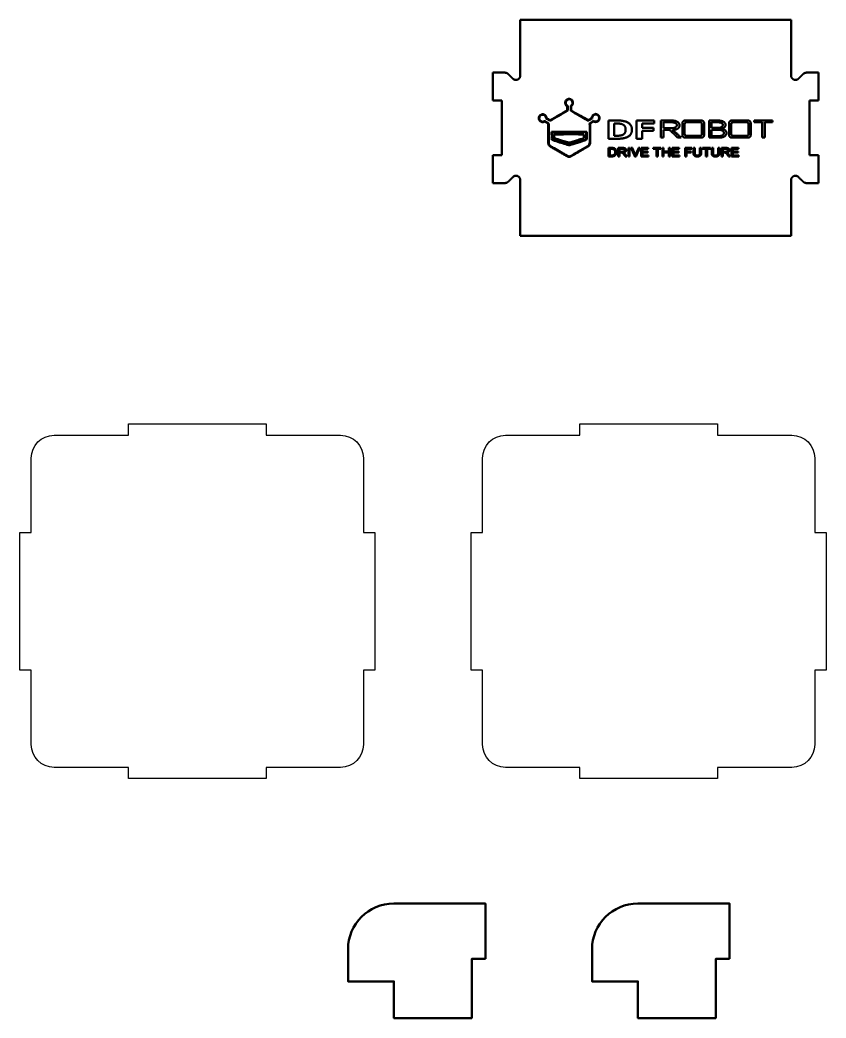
# Model space of a CAD drawing. Header units: millimetres. Extents: x -81 to 221, y -144 to 144.
# Drawn here: x -81 to 94.9, y -129.9 to 88 of the extents above; entities that cross this region are included whole.
import ezdxf

# ---------------------------------------------------------------- set-up
doc = ezdxf.new("R2010")
doc.units = ezdxf.units.MM
doc.header["$MEASUREMENT"] = 0
doc.layers.add('切割$可见线$场景轮廓线', color=18, linetype='Continuous', lineweight=50)
doc.layers.add('默认值', color=18, linetype='Continuous')

msp = doc.modelspace()

# ---------------------------------------------------------------- linework, layer by layer
at = {"layer": '切割$可见线$场景轮廓线', "color": 5}
for points in [[(0.54, -104.88), (20.54, -104.88), (20.54, -116.98)], [(53.79, -104.88), (73.79, -104.88), (73.79, -116.98)], [(20.54, -116.98), (17.54, -116.98), (17.54, -129.88), (0.54, -129.88), (0.54, -121.88), (-9.46, -121.88), (-9.46, -114.88)], [(73.79, -116.98), (70.79, -116.98), (70.79, -129.88), (53.79, -129.88), (53.79, -121.88), (43.79, -121.88), (43.79, -114.88)]]:
    msp.add_lwpolyline(points, dxfattribs=at)
at = {"layer": '切割$可见线$场景轮廓线', "color": 5, "extrusion": (0, 0, -1)}
for centre in [(-0.54, -114.88), (-53.79, -114.88)]:
    msp.add_arc(centre, 10, 0, 90, dxfattribs=at)
at = {"layer": '切割$可见线$场景轮廓线', "color": 5}
for points in [[(28.13, 87.99), (57.68, 87.99), (87.23, 87.99)], [(28.13, 75.86), (28.13, 81.92), (28.13, 87.99)], [(87.23, 87.99), (87.23, 81.92), (87.23, 75.86)], [(22.13, 76.49), (23.45, 76.49), (24.77, 76.49)], [(22.13, 70.39), (22.13, 73.44), (22.13, 76.49)], [(90.6, 76.49), (91.91, 76.49), (93.23, 76.49)], [(93.23, 76.49), (93.23, 73.44), (93.23, 70.39)], [(25.51, 76.18), (26.01, 75.68), (26.51, 75.18)], [(88.85, 75.18), (89.35, 75.68), (89.85, 76.18)], [(24.13, 70.39), (23.13, 70.39), (22.13, 70.39)], [(24.13, 58.49), (24.13, 64.44), (24.13, 70.39)], [(91.23, 70.39), (91.23, 64.44), (91.23, 58.49)], [(93.23, 70.39), (92.23, 70.39), (91.23, 70.39)], [(22.13, 58.49), (23.13, 58.49), (24.13, 58.49)], [(22.13, 52.39), (22.13, 55.44), (22.13, 58.49)], [(91.23, 58.49), (92.23, 58.49), (93.23, 58.49)], [(93.23, 58.49), (93.23, 55.44), (93.23, 52.39)], [(24.77, 52.39), (23.45, 52.39), (22.13, 52.39)], [(26.51, 53.7), (26.01, 53.2), (25.51, 52.7)], [(28.13, 40.89), (28.13, 46.96), (28.13, 53.03)], [(87.23, 53.03), (87.23, 46.96), (87.23, 40.89)], [(89.85, 52.7), (89.35, 53.2), (88.85, 53.7)], [(93.23, 52.39), (91.91, 52.39), (90.6, 52.39)], [(87.23, 40.89), (57.68, 40.89), (28.13, 40.89)]]:
    msp.add_open_spline(points, degree=2, dxfattribs=at)
for points in [[(24.77, 76.49), (25.2, 76.49), (25.51, 76.18)], [(89.85, 76.18), (90.16, 76.49), (90.6, 76.49)], [(25.51, 52.7), (25.2, 52.39), (24.77, 52.39)], [(90.6, 52.39), (90.16, 52.39), (89.85, 52.7)]]:
    msp.add_rational_spline(points, [1, 0.923879532511, 1], degree=2, dxfattribs=at)
for points, knots in [([(26.51, 75.18), (26.96, 74.74), (27.55, 74.98), (28.13, 75.22), (28.13, 75.86)], [0, 0, 0, 4.961588, 4.961588, 9.923175, 9.923175, 9.923175]), ([(87.23, 75.86), (87.23, 75.22), (87.82, 74.98), (88.41, 74.74), (88.85, 75.18)], [13.533493, 13.533493, 13.533493, 18.495081, 18.495081, 23.456668, 23.456668, 23.456668]), ([(28.13, 53.03), (28.13, 53.66), (27.55, 53.91), (26.96, 54.15), (26.51, 53.7)], [65.786072, 65.786072, 65.786072, 70.74766, 70.74766, 75.709247, 75.709247, 75.709247]), ([(88.85, 53.7), (88.41, 54.15), (87.82, 53.91), (87.23, 53.66), (87.23, 53.03)], [52.252579, 52.252579, 52.252579, 57.214167, 57.214167, 62.175754, 62.175754, 62.175754])]:
    msp.add_rational_spline(points, [1, 0.831469612303, 1, 0.831469612303, 1], degree=2, knots=knots, dxfattribs=at)
at = {"layer": '切割$可见线$场景轮廓线', "color": 18}
for points, degree, knots in [([(38.36, 69.3), (38.22, 69.38), (38.15, 69.51), (38.09, 69.65), (37.9, 70.12), (38.28, 70.67), (38.79, 70.67), (39.2, 70.67), (39.52, 70.35), (39.53, 69.94), (39.54, 69.58), (39.44, 69.46), (39.13, 69.23)], 3, [-46.458268, -46.458268, -46.458268, -46.458268, -45.458268, -45.458268, -45.458268, -44.458268, -44.458268, -44.458268, -43.458268, -43.458268, -43.458268, -42.458268, -42.458268, -42.458268, -42.458268]), ([(39.23, 69.18), (39.27, 69.21), (39.32, 69.25), (39.36, 69.28), (39.4, 69.32), (39.44, 69.36), (39.47, 69.4), (39.51, 69.44), (39.54, 69.48), (39.56, 69.53), (39.59, 69.58), (39.6, 69.64), (39.61, 69.69), (39.63, 69.75), (39.63, 69.81), (39.63, 69.87), (39.63, 69.89), (39.63, 69.91), (39.63, 69.92), (39.63, 69.96), (39.63, 69.99), (39.63, 70.03), (39.62, 70.11), (39.6, 70.19), (39.56, 70.27), (39.53, 70.34), (39.49, 70.41), (39.44, 70.47), (39.39, 70.53), (39.33, 70.59), (39.26, 70.63), (39.19, 70.67), (39.12, 70.71), (39.04, 70.73), (38.96, 70.76), (38.88, 70.77), (38.79, 70.77), (38.72, 70.77), (38.65, 70.76), (38.58, 70.74), (38.51, 70.72), (38.45, 70.7), (38.39, 70.66), (38.27, 70.6), (38.17, 70.5), (38.09, 70.39), (38.02, 70.28), (37.97, 70.15), (37.95, 70.02), (37.94, 69.95), (37.94, 69.88), (37.95, 69.81), (37.96, 69.74), (37.97, 69.67), (38, 69.61), (38.02, 69.57), (38.03, 69.53), (38.05, 69.5), (38.07, 69.46), (38.09, 69.43), (38.11, 69.39), (38.14, 69.36), (38.17, 69.33), (38.2, 69.3), (38.23, 69.26), (38.27, 69.24), (38.31, 69.21)], 3, [-6.599017, -6.599017, -6.599017, -6.599017, -6.436377, -6.436377, -6.436377, -6.272683, -6.272683, -6.272683, -6.109589, -6.109589, -6.109589, -5.943607, -5.943607, -5.943607, -5.760571, -5.760571, -5.760571, -5.709979, -5.709979, -5.709979, -5.606848, -5.606848, -5.606848, -5.358178, -5.358178, -5.358178, -5.116961, -5.116961, -5.116961, -4.877643, -4.877643, -4.877643, -4.634693, -4.634693, -4.634693, -4.381668, -4.381668, -4.381668, -4.167152, -4.167152, -4.167152, -3.959935, -3.959935, -3.959935, -3.554734, -3.554734, -3.554734, -3.151151, -3.151151, -3.151151, -2.94527, -2.94527, -2.94527, -2.731262, -2.731262, -2.731262, -2.614264, -2.614264, -2.614264, -2.490913, -2.490913, -2.490913, -2.360015, -2.360015, -2.360015, -2.219977, -2.219977, -2.219977, -2.219977]), ([(38.31, 69.21), (38.32, 69.21), (38.33, 69.2), (38.34, 69.19), (38.35, 69.19), (38.36, 69.18), (38.36, 69.17), (38.37, 69.16), (38.37, 69.15), (38.38, 69.14), (38.38, 69.13), (38.38, 69.11), (38.38, 69.1)], 3, [-2.219977, -2.219977, -2.219977, -2.219977, -2.1820891, -2.1820891, -2.1820891, -2.1508188, -2.1508188, -2.1508188, -2.1198015, -2.1198015, -2.1198015, -2.0794765, -2.0794765, -2.0794765, -2.0794765]), ([(39.28, 68.21), (39.27, 68.21), (39.26, 68.21), (39.26, 68.22), (39.25, 68.22), (39.25, 68.23), (39.24, 68.23), (39.24, 68.23), (39.24, 68.24), (39.23, 68.24), (39.23, 68.25), (39.23, 68.25), (39.23, 68.25), (39.23, 68.26), (39.23, 68.27), (39.23, 68.27)], 3, [-7.59441948, -7.59441948, -7.59441948, -7.59441948, -7.56830586, -7.56830586, -7.56830586, -7.55022378, -7.55022378, -7.55022378, -7.53534573, -7.53534573, -7.53534573, -7.52422341, -7.52422341, -7.52422341, -7.50613407, -7.50613407, -7.50613407, -7.50613407]), ([(39.23, 68.12), (39.39, 68.03), (39.54, 67.93), (39.7, 67.84), (39.98, 67.68), (40.27, 67.52), (40.56, 67.36), (40.78, 67.23), (41.01, 67.1), (41.24, 66.97), (41.74, 66.67), (42.25, 66.38), (42.75, 66.08)], 3, [-88.884198, -88.884198, -88.884198, -88.884198, -87.884198, -87.884198, -87.884198, -86.884198, -86.884198, -86.884198, -85.884198, -85.884198, -85.884198, -84.884198, -84.884198, -84.884198, -84.884198]), ([(42.8, 66.17), (42.3, 66.46), (41.79, 66.76), (41.29, 67.05), (41.06, 67.19), (40.83, 67.32), (40.61, 67.45), (40.46, 67.53), (40.32, 67.6), (40.18, 67.68), (40.04, 67.76), (39.89, 67.84), (39.75, 67.92), (39.71, 67.94), (39.67, 67.97), (39.63, 67.99), (39.59, 68.02), (39.55, 68.04), (39.51, 68.06), (39.48, 68.09), (39.44, 68.11), (39.4, 68.14), (39.36, 68.16), (39.32, 68.18), (39.28, 68.21)], 3, [-11.667252, -11.667252, -11.667252, -11.667252, -9.911615, -9.911615, -9.911615, -9.124598, -9.124598, -9.124598, -8.635901, -8.635901, -8.635901, -8.147203, -8.147203, -8.147203, -8.00864, -8.00864, -8.00864, -7.870076, -7.870076, -7.870076, -7.732248, -7.732248, -7.732248, -7.594419, -7.594419, -7.594419, -7.594419]), ([(33.7, 67.04), (33.66, 67.12), (33.6, 67.18), (33.53, 67.24), (33.47, 67.29), (33.39, 67.33), (33.31, 67.36), (33.27, 67.38), (33.23, 67.39), (33.19, 67.4), (33.15, 67.41), (33.11, 67.41), (33.07, 67.41), (33.03, 67.41), (32.99, 67.41), (32.95, 67.4), (32.91, 67.4), (32.87, 67.39), (32.84, 67.38), (32.8, 67.37), (32.76, 67.36), (32.73, 67.35), (32.71, 67.35), (32.69, 67.34), (32.67, 67.33), (32.65, 67.32), (32.62, 67.31), (32.6, 67.3), (32.52, 67.26), (32.44, 67.21), (32.38, 67.14), (32.32, 67.08), (32.27, 67), (32.24, 66.92), (32.21, 66.84), (32.19, 66.76), (32.18, 66.67), (32.17, 66.59), (32.17, 66.51), (32.18, 66.43), (32.19, 66.35), (32.21, 66.27), (32.25, 66.2)], 3, [1.054138, 1.054138, 1.054138, 1.054138, 1.311702, 1.311702, 1.311702, 1.569091, 1.569091, 1.569091, 1.698791, 1.698791, 1.698791, 1.820823, 1.820823, 1.820823, 1.937877, 1.937877, 1.937877, 2.051983, 2.051983, 2.051983, 2.165106, 2.165106, 2.165106, 2.227846, 2.227846, 2.227846, 2.301509, 2.301509, 2.301509, 2.578685, 2.578685, 2.578685, 2.840322, 2.840322, 2.840322, 3.095235, 3.095235, 3.095235, 3.344079, 3.344079, 3.344079, 3.583486, 3.583486, 3.583486, 3.583486]), ([(33.25, 65.85), (33.06, 65.73), (32.86, 65.78), (32.7, 65.88), (32.55, 65.96), (32.4, 66.09), (32.34, 66.24), (32.19, 66.57), (32.28, 67.1), (32.72, 67.25), (32.91, 67.31), (33.08, 67.35), (33.27, 67.27), (33.42, 67.21), (33.54, 67.12), (33.61, 66.99)], 3, [-57.458268, -57.458268, -57.458268, -57.458268, -56.458268, -56.458268, -56.458268, -55.458268, -55.458268, -55.458268, -54.458268, -54.458268, -54.458268, -53.458268, -53.458268, -53.458268, -52.458268, -52.458268, -52.458268, -52.458268]), ([(32.25, 66.2), (32.27, 66.14), (32.3, 66.09), (32.34, 66.04), (32.38, 66), (32.43, 65.95), (32.47, 65.91), (32.52, 65.88), (32.57, 65.84), (32.62, 65.81), (32.64, 65.79), (32.67, 65.78), (32.7, 65.76), (32.73, 65.75), (32.76, 65.73), (32.79, 65.72), (32.82, 65.71), (32.86, 65.7), (32.89, 65.69), (32.92, 65.69), (32.95, 65.68), (32.98, 65.68), (33.01, 65.68), (33.05, 65.68), (33.09, 65.69), (33.16, 65.7), (33.23, 65.72), (33.3, 65.76)], 3, [-40.458268, -40.458268, -40.458268, -40.458268, -40.275649, -40.275649, -40.275649, -40.093049, -40.093049, -40.093049, -39.91661, -39.91661, -39.91661, -39.822569, -39.822569, -39.822569, -39.720005, -39.720005, -39.720005, -39.615391, -39.615391, -39.615391, -39.529744, -39.529744, -39.529744, -39.419185, -39.419185, -39.419185, -39.193046, -39.193046, -39.193046, -39.193046]), ([(33.3, 65.76), (33.3, 65.76), (33.31, 65.77), (33.32, 65.77), (33.33, 65.77), (33.36, 65.77), (33.38, 65.79)], 3, [-39.1930458, -39.1930458, -39.1930458, -39.1930458, -39.0247868, -39.0247868, -39.0247868, -38.7210232, -38.7210232, -38.7210232, -38.7210232]), ([(33.38, 65.79), (33.39, 65.8), (33.4, 65.81), (33.42, 65.81), (33.43, 65.81), (33.44, 65.81), (33.45, 65.81), (33.45, 65.81), (33.46, 65.81), (33.46, 65.81), (33.47, 65.81), (33.47, 65.81), (33.47, 65.81), (33.48, 65.81), (33.49, 65.81), (33.49, 65.8), (33.51, 65.8), (33.52, 65.79), (33.54, 65.78), (33.55, 65.77), (33.57, 65.76), (33.59, 65.75)], 3, [-38.7210232, -38.7210232, -38.7210232, -38.7210232, -38.6795527, -38.6795527, -38.6795527, -38.6492668, -38.6492668, -38.6492668, -38.633968, -38.633968, -38.633968, -38.6226071, -38.6226071, -38.6226071, -38.6030495, -38.6030495, -38.6030495, -38.5545199, -38.5545199, -38.5545199, -38.4937564, -38.4937564, -38.4937564, -38.4937564]), ([(33.89, 66.56), (33.89, 66.61), (33.88, 66.66), (33.87, 66.71), (33.86, 66.75), (33.84, 66.79), (33.82, 66.83), (33.8, 66.87), (33.78, 66.91), (33.76, 66.94), (33.74, 66.98), (33.72, 67.01), (33.7, 67.04)], 3, [0.5334519, 0.5334519, 0.5334519, 0.5334519, 0.6796149, 0.6796149, 0.6796149, 0.8136026, 0.8136026, 0.8136026, 0.9381417, 0.9381417, 0.9381417, 1.0541376, 1.0541376, 1.0541376, 1.0541376]), ([(33.79, 66.56), (33.79, 66.52), (33.83, 66.45), (33.87, 66.43), (34.13, 66.27), (34.39, 66.13), (34.65, 65.98)], 3, [-51.458268, -51.458268, -51.458268, -51.458268, -50.458268, -50.458268, -50.458268, -49.458268, -49.458268, -49.458268, -49.458268]), ([(33.92, 66.51), (33.92, 66.51), (33.92, 66.52), (33.91, 66.52), (33.91, 66.53), (33.9, 66.53), (33.9, 66.54), (33.9, 66.54), (33.89, 66.55), (33.89, 66.55), (33.89, 66.56), (33.89, 66.56), (33.89, 66.56)], 3, [0.4688011, 0.4688011, 0.4688011, 0.4688011, 0.48109354, 0.48109354, 0.48109354, 0.50331949, 0.50331949, 0.50331949, 0.52217258, 0.52217258, 0.52217258, 0.5334519, 0.5334519, 0.5334519, 0.5334519]), ([(34.07, 65.47), (34.1, 65.46), (34.13, 65.44), (34.15, 65.42), (34.17, 65.4), (34.19, 65.39), (34.2, 65.37), (34.21, 65.36), (34.21, 65.35), (34.22, 65.33), (34.22, 65.32), (34.22, 65.31), (34.23, 65.3), (34.23, 65.26), (34.24, 65.23), (34.24, 65.19)], 3, [-37.9381694, -37.9381694, -37.9381694, -37.9381694, -37.8394952, -37.8394952, -37.8394952, -37.7664227, -37.7664227, -37.7664227, -37.7312991, -37.7312991, -37.7312991, -37.6919366, -37.6919366, -37.6919366, -37.58905, -37.58905, -37.58905, -37.58905]), ([(43.05, 66.16), (43.03, 66.15), (43.01, 66.14), (42.98, 66.13), (42.97, 66.13), (42.95, 66.13), (42.93, 66.13), (42.91, 66.13), (42.89, 66.13), (42.87, 66.14), (42.85, 66.14), (42.82, 66.15), (42.8, 66.17)], 3, [-11.9282254, -11.9282254, -11.9282254, -11.9282254, -11.8572027, -11.8572027, -11.8572027, -11.7997156, -11.7997156, -11.7997156, -11.7404442, -11.7404442, -11.7404442, -11.6672518, -11.6672518, -11.6672518, -11.6672518]), ([(43.24, 65.42), (43.26, 65.3), (43.28, 65.21), (43.28, 65.12), (43.28, 63.84), (43.28, 62.55), (43.28, 61.27), (43.28, 60.92), (43.16, 60.63), (42.84, 60.45)], 3, [-75.884198, -75.884198, -75.884198, -75.884198, -74.884198, -74.884198, -74.884198, -73.884198, -73.884198, -73.884198, -72.884198, -72.884198, -72.884198, -72.884198]), ([(42.89, 60.36), (42.94, 60.39), (42.99, 60.42), (43.03, 60.46), (43.08, 60.5), (43.12, 60.54), (43.15, 60.58), (43.19, 60.62), (43.22, 60.67), (43.25, 60.71), (43.27, 60.76), (43.29, 60.81), (43.31, 60.86), (43.35, 60.96), (43.37, 61.07), (43.37, 61.18), (43.38, 61.19), (43.38, 61.21), (43.38, 61.22), (43.38, 61.23), (43.38, 61.25), (43.38, 61.26), (43.38, 61.35), (43.38, 61.44), (43.38, 61.53), (43.38, 61.62), (43.38, 61.71), (43.38, 61.8), (43.38, 61.99), (43.38, 62.19), (43.38, 62.39), (43.38, 62.58), (43.38, 62.78), (43.38, 62.98), (43.38, 63.34), (43.38, 63.69), (43.38, 64.05), (43.38, 64.41), (43.38, 64.77), (43.38, 65.13), (43.38, 65.14), (43.38, 65.16), (43.38, 65.17), (43.37, 65.19), (43.37, 65.21), (43.37, 65.22), (43.37, 65.25), (43.36, 65.27), (43.36, 65.3), (43.36, 65.32), (43.35, 65.35), (43.35, 65.37)], 3, [-23.207686, -23.207686, -23.207686, -23.207686, -23.028064, -23.028064, -23.028064, -22.859169, -22.859169, -22.859169, -22.69665, -22.69665, -22.69665, -22.535603, -22.535603, -22.535603, -22.209555, -22.209555, -22.209555, -22.167583, -22.167583, -22.167583, -22.125612, -22.125612, -22.125612, -21.858279, -21.858279, -21.858279, -21.590947, -21.590947, -21.590947, -21.000757, -21.000757, -21.000757, -20.410567, -20.410567, -20.410567, -19.335081, -19.335081, -19.335081, -18.259594, -18.259594, -18.259594, -18.213383, -18.213383, -18.213383, -18.167171, -18.167171, -18.167171, -18.090198, -18.090198, -18.090198, -18.013225, -18.013225, -18.013225, -18.013225]), ([(44.5, 67.45), (44.45, 67.44), (44.41, 67.42), (44.37, 67.41), (44.32, 67.39), (44.28, 67.38), (44.24, 67.36), (44.19, 67.34), (44.14, 67.32), (44.1, 67.29), (44.05, 67.26), (44.01, 67.22), (43.97, 67.18), (43.93, 67.13), (43.89, 67.08), (43.86, 67.03), (43.83, 66.98), (43.8, 66.92), (43.78, 66.86), (43.74, 66.77), (43.72, 66.67), (43.72, 66.56)], 3, [-13.986816, -13.986816, -13.986816, -13.986816, -13.854229, -13.854229, -13.854229, -13.71248, -13.71248, -13.71248, -13.558785, -13.558785, -13.558785, -13.391529, -13.391529, -13.391529, -13.201572, -13.201572, -13.201572, -13.016467, -13.016467, -13.016467, -12.708795, -12.708795, -12.708795, -12.708795]), ([(43.82, 66.51), (43.81, 66.73), (43.89, 66.94), (44.05, 67.12), (44.18, 67.27), (44.36, 67.3), (44.53, 67.36)], 3, [-82.884198, -82.884198, -82.884198, -82.884198, -81.884198, -81.884198, -81.884198, -80.884198, -80.884198, -80.884198, -80.884198]), ([(44.15, 65.84), (44.2, 65.82), (44.24, 65.79), (44.29, 65.77), (44.35, 65.75), (44.41, 65.73), (44.47, 65.72), (44.5, 65.72), (44.54, 65.71), (44.58, 65.71), (44.59, 65.71), (44.61, 65.72), (44.63, 65.72), (44.65, 65.72), (44.67, 65.72), (44.68, 65.73), (44.75, 65.74), (44.81, 65.76), (44.88, 65.78), (44.94, 65.8), (45.01, 65.83), (45.06, 65.86), (45.1, 65.88), (45.12, 65.9), (45.15, 65.93), (45.17, 65.94), (45.18, 65.95), (45.19, 65.97), (45.21, 65.99), (45.23, 66.01), (45.25, 66.04), (45.29, 66.09), (45.33, 66.15), (45.35, 66.21), (45.38, 66.26), (45.4, 66.33), (45.42, 66.39), (45.43, 66.45), (45.44, 66.51), (45.44, 66.57), (45.44, 66.63), (45.43, 66.69), (45.42, 66.75), (45.41, 66.81), (45.39, 66.87), (45.36, 66.92), (45.35, 66.95), (45.34, 66.97), (45.32, 67), (45.32, 67.01), (45.31, 67.02), (45.3, 67.03), (45.27, 67.08), (45.23, 67.12), (45.19, 67.16), (45.15, 67.2), (45.1, 67.24), (45.05, 67.28), (45, 67.31), (44.95, 67.35), (44.9, 67.38), (44.85, 67.4), (44.79, 67.43), (44.74, 67.44), (44.71, 67.45), (44.68, 67.46), (44.65, 67.46), (44.63, 67.47), (44.6, 67.47), (44.57, 67.47), (44.55, 67.47), (44.52, 67.46), (44.5, 67.45)], 3, [-17.227293, -17.227293, -17.227293, -17.227293, -17.071808, -17.071808, -17.071808, -16.886523, -16.886523, -16.886523, -16.778961, -16.778961, -16.778961, -16.723085, -16.723085, -16.723085, -16.668806, -16.668806, -16.668806, -16.469762, -16.469762, -16.469762, -16.26237, -16.26237, -16.26237, -16.153819, -16.153819, -16.153819, -16.097711, -16.097711, -16.097711, -16.007264, -16.007264, -16.007264, -15.807936, -15.807936, -15.807936, -15.615545, -15.615545, -15.615545, -15.428688, -15.428688, -15.428688, -15.246611, -15.246611, -15.246611, -15.06884, -15.06884, -15.06884, -14.985504, -14.985504, -14.985504, -14.945146, -14.945146, -14.945146, -14.774119, -14.774119, -14.774119, -14.591459, -14.591459, -14.591459, -14.408235, -14.408235, -14.408235, -14.235417, -14.235417, -14.235417, -14.147161, -14.147161, -14.147161, -14.067868, -14.067868, -14.067868, -13.986816, -13.986816, -13.986816, -13.986816]), ([(44.53, 67.36), (44.7, 67.43), (45.11, 67.16), (45.24, 66.94), (45.39, 66.69), (45.37, 66.31), (45.13, 66.05), (45, 65.91), (44.83, 65.86), (44.65, 65.82), (44.47, 65.79), (44.31, 65.87), (44.15, 65.96)], 3, [-80.884198, -80.884198, -80.884198, -80.884198, -79.884198, -79.884198, -79.884198, -78.884198, -78.884198, -78.884198, -77.884198, -77.884198, -77.884198, -76.884198, -76.884198, -76.884198, -76.884198]), ([(35.13, 62.06), (35.13, 62.46), (35.13, 62.86), (35.13, 63.26), (35.13, 63.45), (35.15, 63.47), (35.35, 63.47), (36.13, 63.47), (36.9, 63.47), (37.67, 63.47)], 3, [-70.454327, -70.454327, -70.454327, -70.454327, -69.454327, -69.454327, -69.454327, -68.454327, -68.454327, -68.454327, -67.454327, -67.454327, -67.454327, -67.454327]), ([(41.1, 61.33), (41.35, 61.44), (41.61, 61.51), (41.87, 61.58), (42.04, 61.62), (42.2, 61.68), (42.36, 61.74), (42.52, 61.8), (42.63, 61.91), (42.63, 62.09), (42.63, 62.57), (42.63, 63.05), (42.63, 63.55)], 3, [-39.734327, -39.734327, -39.734327, -39.734327, -38.734327, -38.734327, -38.734327, -37.734327, -37.734327, -37.734327, -36.734327, -36.734327, -36.734327, -35.734327, -35.734327, -35.734327, -35.734327]), ([(42.15, 63.47), (42.2, 63.47), (42.25, 63.47), (42.3, 63.47), (42.44, 63.46), (42.48, 63.44), (42.48, 63.3), (42.48, 62.9), (42.48, 62.5), (42.48, 62.1)], 3, [-49.734327, -49.734327, -49.734327, -49.734327, -48.734327, -48.734327, -48.734327, -47.734327, -47.734327, -47.734327, -46.734327, -46.734327, -46.734327, -46.734327]), ([(34.23, 61.19), (34.23, 61.1), (34.24, 61.02), (34.26, 60.93), (34.28, 60.85), (34.31, 60.77), (34.36, 60.69), (34.4, 60.62), (34.45, 60.56), (34.51, 60.5), (34.58, 60.43), (34.65, 60.38), (34.72, 60.34), (34.84, 60.27), (34.96, 60.2), (35.08, 60.13), (35.2, 60.07), (35.32, 60), (35.44, 59.93), (35.7, 59.79), (35.95, 59.64), (36.2, 59.49), (36.45, 59.34), (36.7, 59.2), (36.95, 59.05), (37.18, 58.91), (37.42, 58.79), (37.65, 58.65), (37.87, 58.53), (38.1, 58.4), (38.31, 58.26)], 3, [-33.587658, -33.587658, -33.587658, -33.587658, -33.32107, -33.32107, -33.32107, -33.068011, -33.068011, -33.068011, -32.814785, -32.814785, -32.814785, -32.547572, -32.547572, -32.547572, -32.134711, -32.134711, -32.134711, -31.721849, -31.721849, -31.721849, -30.849141, -30.849141, -30.849141, -29.976432, -29.976432, -29.976432, -29.171142, -29.171142, -29.171142, -28.403117, -28.403117, -28.403117, -28.403117]), ([(38.37, 58.35), (37.92, 58.63), (37.46, 58.87), (37, 59.14), (36.5, 59.42), (36.01, 59.72), (35.51, 60.01), (35.26, 60.15), (35.02, 60.28), (34.77, 60.42), (34.48, 60.6), (34.33, 60.85), (34.33, 61.19)], 3, [-67.884198, -67.884198, -67.884198, -67.884198, -66.884198, -66.884198, -66.884198, -65.884198, -65.884198, -65.884198, -64.884198, -64.884198, -64.884198, -63.884198, -63.884198, -63.884198, -63.884198]), ([(34.98, 62.14), (34.96, 61.9), (35.09, 61.79), (35.28, 61.73), (35.52, 61.65), (35.75, 61.59), (35.99, 61.52)], 3, [-33.54, -33.54, -33.54, -33.54, -32.54, -32.54, -32.54, -31.54, -31.54, -31.54, -31.54]), ([(35.53, 62.99), (35.53, 62.82), (35.53, 62.64), (35.53, 62.47), (35.53, 62.27), (35.58, 62.2), (35.76, 62.13)], 3, [-43, -43, -43, -43, -42, -42, -42, -41, -41, -41, -41]), ([(38.5, 60.84), (38.12, 60.95), (37.75, 61.08), (37.38, 61.2), (37.12, 61.28), (36.86, 61.35), (36.6, 61.42), (36.44, 61.47), (36.29, 61.52), (36.13, 61.57)], 3, [-75.454327, -75.454327, -75.454327, -75.454327, -74.454327, -74.454327, -74.454327, -73.454327, -73.454327, -73.454327, -72.454327, -72.454327, -72.454327, -72.454327]), ([(37.37, 61.63), (37.73, 61.51), (38.08, 61.4), (38.45, 61.29), (38.62, 61.24), (38.8, 61.2), (39, 61.26), (39.15, 61.3), (39.29, 61.36), (39.44, 61.41)], 3, [-39, -39, -39, -39, -38, -38, -38, -37, -37, -37, -36, -36, -36, -36]), ([(40.87, 61.42), (40.61, 61.33), (40.35, 61.23), (40.08, 61.15), (39.69, 61.02), (39.3, 60.91), (38.91, 60.78)], 3, [-78.454327, -78.454327, -78.454327, -78.454327, -77.454327, -77.454327, -77.454327, -76.454327, -76.454327, -76.454327, -76.454327]), ([(39.67, 60.89), (39.98, 60.99), (40.29, 61.08), (40.59, 61.17), (40.67, 61.2), (40.75, 61.24), (40.84, 61.27)], 3, [-42.734327, -42.734327, -42.734327, -42.734327, -41.734327, -41.734327, -41.734327, -40.734327, -40.734327, -40.734327, -40.734327]), ([(40.43, 61.7), (40.61, 61.75), (40.78, 61.82), (40.97, 61.87), (41.25, 61.96), (41.54, 62.04), (41.83, 62.13)], 3, [-35, -35, -35, -35, -34, -34, -34, -33, -33, -33, -33]), ([(40.15, 58.88), (39.84, 58.7), (39.53, 58.52), (39.22, 58.35), (38.94, 58.19), (38.67, 58.15), (38.37, 58.35)], 3, [-69.884198, -69.884198, -69.884198, -69.884198, -68.884198, -68.884198, -68.884198, -67.884198, -67.884198, -67.884198, -67.884198]), ([(42.84, 60.45), (42.5, 60.25), (42.17, 60.05), (41.84, 59.85), (41.49, 59.65), (41.14, 59.45), (40.79, 59.25), (40.57, 59.13), (40.36, 59), (40.15, 58.88)], 3, [-72.884198, -72.884198, -72.884198, -72.884198, -71.884198, -71.884198, -71.884198, -70.884198, -70.884198, -70.884198, -69.884198, -69.884198, -69.884198, -69.884198]), ([(40.2, 58.79), (40.41, 58.91), (40.62, 59.04), (40.84, 59.16), (41.03, 59.27), (41.22, 59.38), (41.41, 59.49), (41.57, 59.58), (41.74, 59.68), (41.91, 59.78), (42.23, 59.97), (42.56, 60.17), (42.89, 60.36)], 3, [-26.322364, -26.322364, -26.322364, -26.322364, -25.580311, -25.580311, -25.580311, -24.921791, -24.921791, -24.921791, -24.348403, -24.348403, -24.348403, -23.207686, -23.207686, -23.207686, -23.207686]), ([(48.09, 59.84), (48.34, 59.84), (48.46, 59.8), (48.62, 59.75), (48.73, 59.59), (48.84, 59.44), (48.84, 59.15), (48.84, 58.94), (48.78, 58.79), (48.72, 58.65), (48.62, 58.56), (48.55, 58.5), (48.43, 58.47), (48.31, 58.43), (48.1, 58.43)], 2, [-21, -21, -21, -20, -20, -19, -19, -18, -18, -17, -17, -16, -16, -15, -15, -14, -14, -14]), ([(48.13, 58.21), (48.33, 58.21), (48.48, 58.25), (48.62, 58.28), (48.73, 58.34), (48.84, 58.4), (48.92, 58.51), (49.01, 58.61), (49.07, 58.77), (49.13, 58.94), (49.13, 59.15), (49.13, 59.39), (49.04, 59.58), (48.96, 59.77), (48.79, 59.9), (48.66, 59.99), (48.48, 60.03), (48.35, 60.06), (48.1, 60.06)], 2, [-11, -11, -11, -10, -10, -9, -9, -8, -8, -7, -7, -6, -6, -5, -5, -4, -4, -3, -3, -2, -2, -2]), ([(50.29, 59.02), (50.35, 59.01), (50.42, 58.97), (50.48, 58.94), (50.56, 58.85), (50.64, 58.76), (50.76, 58.6)], 2, [-13, -13, -13, -12, -12, -11, -11, -10, -10, -10]), ([(50.48, 59.85), (50.72, 59.85), (50.83, 59.77), (50.94, 59.68), (50.94, 59.55), (50.94, 59.46), (50.88, 59.39), (50.82, 59.31), (50.71, 59.28), (50.6, 59.24), (50.41, 59.24)], 2, [-24.171779, -24.171779, -24.171779, -23.171779, -23.171779, -22.171779, -22.171779, -21.171779, -21.171779, -20.171779, -20.171779, -19.171779, -19.171779, -19.171779]), ([(50.63, 59.05), (50.93, 59.09), (51.08, 59.22), (51.23, 59.36), (51.23, 59.55), (51.23, 59.71), (51.14, 59.83), (51.05, 59.96), (50.9, 60.01), (50.75, 60.06), (50.47, 60.06)], 2, [-5, -5, -5, -4, -4, -3, -3, -2, -2, -1, -1, 0, 0, 0]), ([(51.03, 58.72), (50.92, 58.86), (50.8, 58.96), (50.74, 59.01), (50.63, 59.05)], 2, [-7, -7, -7, -6, -6, -5, -5, -5]), ([(65.93, 58.99), (65.93, 58.7), (66.01, 58.53), (66.09, 58.36), (66.28, 58.27), (66.48, 58.18), (66.78, 58.18), (67.08, 58.18), (67.27, 58.29), (67.46, 58.39), (67.54, 58.55), (67.61, 58.71), (67.61, 58.99)], 2, [-21.286299, -21.286299, -21.286299, -20.286299, -20.286299, -19.286299, -19.286299, -18.286299, -18.286299, -17.286299, -17.286299, -16.286299, -16.286299, -15.286299, -15.286299, -15.286299]), ([(67.33, 58.99), (67.33, 58.65), (67.19, 58.52), (67.06, 58.4), (66.75, 58.4), (66.57, 58.4), (66.44, 58.46), (66.32, 58.53), (66.26, 58.64), (66.21, 58.75), (66.21, 58.99)], 2, [-29.286299, -29.286299, -29.286299, -28.286299, -28.286299, -27.286299, -27.286299, -26.286299, -26.286299, -25.286299, -25.286299, -24.286299, -24.286299, -24.286299]), ([(69.91, 58.99), (69.91, 58.7), (69.99, 58.53), (70.07, 58.36), (70.26, 58.27), (70.45, 58.18), (70.75, 58.18), (71.06, 58.18), (71.25, 58.29), (71.44, 58.39), (71.51, 58.55), (71.59, 58.71), (71.59, 58.99)], 2, [-21.286299, -21.286299, -21.286299, -20.286299, -20.286299, -19.286299, -19.286299, -18.286299, -18.286299, -17.286299, -17.286299, -16.286299, -16.286299, -15.286299, -15.286299, -15.286299]), ([(71.3, 58.99), (71.3, 58.65), (71.17, 58.52), (71.04, 58.4), (70.73, 58.4), (70.55, 58.4), (70.42, 58.46), (70.29, 58.53), (70.24, 58.64), (70.19, 58.75), (70.19, 58.99)], 2, [-29.286299, -29.286299, -29.286299, -28.286299, -28.286299, -27.286299, -27.286299, -26.286299, -26.286299, -25.286299, -25.286299, -24.286299, -24.286299, -24.286299]), ([(72.83, 59.02), (72.89, 59.01), (72.96, 58.97), (73.02, 58.94), (73.1, 58.85), (73.18, 58.76), (73.31, 58.6)], 2, [-13, -13, -13, -12, -12, -11, -11, -10, -10, -10]), ([(73.02, 59.85), (73.26, 59.85), (73.37, 59.77), (73.48, 59.68), (73.48, 59.55), (73.48, 59.46), (73.42, 59.39), (73.36, 59.31), (73.25, 59.28), (73.15, 59.24), (72.95, 59.24)], 2, [-24.171779, -24.171779, -24.171779, -23.171779, -23.171779, -22.171779, -22.171779, -21.171779, -21.171779, -20.171779, -20.171779, -19.171779, -19.171779, -19.171779]), ([(73.17, 59.05), (73.47, 59.09), (73.62, 59.22), (73.77, 59.36), (73.77, 59.55), (73.77, 59.71), (73.68, 59.83), (73.59, 59.96), (73.44, 60.01), (73.29, 60.06), (73.01, 60.06)], 2, [-5, -5, -5, -4, -4, -3, -3, -2, -2, -1, -1, 0, 0, 0]), ([(73.57, 58.72), (73.46, 58.86), (73.34, 58.96), (73.28, 59.01), (73.17, 59.05)], 2, [-7, -7, -7, -6, -6, -5, -5, -5]), ([(38.31, 58.26), (38.37, 58.23), (38.43, 58.2), (38.49, 58.17), (38.55, 58.15), (38.61, 58.13), (38.67, 58.12), (38.7, 58.12), (38.73, 58.12), (38.76, 58.12), (38.79, 58.11), (38.82, 58.11), (38.85, 58.12), (38.91, 58.12), (38.96, 58.13), (39.02, 58.15), (39.08, 58.17), (39.13, 58.19), (39.19, 58.22), (39.22, 58.23), (39.24, 58.24), (39.27, 58.26), (39.33, 58.29), (39.38, 58.32), (39.44, 58.35), (39.69, 58.5), (39.94, 58.64), (40.2, 58.79)], 3, [-28.403117, -28.403117, -28.403117, -28.403117, -28.202529, -28.202529, -28.202529, -28.016626, -28.016626, -28.016626, -27.927142, -27.927142, -27.927142, -27.838692, -27.838692, -27.838692, -27.662292, -27.662292, -27.662292, -27.481512, -27.481512, -27.481512, -27.388321, -27.388321, -27.388321, -27.196238, -27.196238, -27.196238, -26.322364, -26.322364, -26.322364, -26.322364])]:
    msp.add_open_spline(points, degree=degree, knots=knots, dxfattribs=at)
for points, degree in [([(38.38, 68.25), (37.14, 67.53), (35.9, 66.82), (34.65, 66.1)], 3), ([(34.65, 65.98), (35.94, 66.73), (37.21, 67.46), (38.48, 68.2)], 3), ([(38.48, 69.1), (38.48, 69.2), (38.43, 69.26), (38.36, 69.3)], 3), ([(38.38, 69.1), (38.38, 68.82), (38.38, 68.54), (38.38, 68.25)], 3), ([(38.48, 68.2), (38.48, 68.5), (38.48, 68.8), (38.48, 69.1)], 3), ([(39.13, 69.23), (39.13, 68.92), (39.13, 68.6), (39.13, 68.27)], 3), ([(39.13, 68.27), (39.13, 68.2), (39.17, 68.15), (39.23, 68.12)], 3), ([(39.23, 68.27), (39.23, 68.57), (39.23, 68.88), (39.23, 69.18)], 3), ([(33.32, 65.87), (33.3, 65.86), (33.27, 65.87), (33.25, 65.85)], 3), ([(33.64, 65.83), (33.54, 65.9), (33.44, 65.95), (33.32, 65.87)], 3), ([(33.59, 65.75), (33.74, 65.65), (33.9, 65.55), (34.07, 65.47)], 3), ([(33.61, 66.99), (33.69, 66.86), (33.79, 66.73), (33.79, 66.56)], 3), ([(34.11, 65.56), (33.95, 65.64), (33.8, 65.74), (33.64, 65.83)], 3), ([(34.65, 66.1), (34.41, 66.23), (34.16, 66.37), (33.92, 66.51)], 3), ([(34.34, 65.19), (34.34, 65.38), (34.27, 65.48), (34.11, 65.56)], 3), ([(42.75, 66.08), (42.87, 66.01), (42.98, 66.01), (43.1, 66.08)], 3), ([(43.72, 66.56), (43.5, 66.43), (43.27, 66.3), (43.05, 66.16)], 3), ([(43.1, 66.08), (43.33, 66.22), (43.57, 66.36), (43.82, 66.51)], 3), ([(44.15, 65.96), (43.84, 65.78), (43.52, 65.61), (43.24, 65.42)], 3), ([(43.35, 65.37), (43.6, 65.53), (43.87, 65.68), (44.15, 65.84)], 3), ([(49.44, 66.04), (48.4, 66.04), (47.36, 66.04)], 2), ([(47.36, 66.04), (47.36, 64.05), (47.36, 62.06)], 2), ([(48.65, 65.37), (48.99, 65.37), (49.34, 65.37)], 2), ([(48.65, 62.72), (48.65, 64.05), (48.65, 65.37)], 2), ([(49.34, 65.37), (51.15, 65.42), (51.12, 64.04)], 2), ([(52.5, 64.04), (52.47, 66.02), (49.44, 66.04)], 2), ([(57.38, 66.04), (55.42, 66.04), (53.46, 66.04)], 2), ([(53.46, 66.04), (53.46, 64.05), (53.46, 62.06)], 2), ([(54.75, 64.43), (54.75, 64.9), (54.75, 65.37)], 2), ([(54.75, 65.37), (56.07, 65.37), (57.38, 65.37)], 2), ([(57.38, 65.37), (57.38, 65.71), (57.38, 66.04)], 2), ([(61.18, 66.04), (60, 66.04), (58.83, 66.04)], 2), ([(58.83, 66.04), (58.83, 64.17), (58.83, 62.3)], 2), ([(59.41, 64.36), (59.41, 65.01), (59.41, 65.66)], 2), ([(59.41, 65.66), (60.23, 65.66), (61.05, 65.66)], 2), ([(61.05, 65.66), (62.26, 65.65), (62.29, 65.05)], 2), ([(62.89, 65.03), (62.79, 65.98), (61.18, 66.04)], 2), ([(63.53, 65.52), (63.53, 64.18), (63.53, 62.85)], 2), ([(67.61, 66.06), (65.88, 66.06), (64.15, 66.06)], 2), ([(64.49, 65.69), (65.88, 65.69), (67.27, 65.69)], 2), ([(68.23, 62.85), (68.23, 64.18), (68.23, 65.52)], 2), ([(71.33, 66.04), (70.34, 66.04), (69.36, 66.04)], 2), ([(69.36, 66.04), (69.36, 64.17), (69.36, 62.3)], 2), ([(69.89, 64.41), (69.89, 65.04), (69.89, 65.66)], 2), ([(69.89, 65.66), (70.54, 65.66), (71.2, 65.66)], 2), ([(71.2, 65.66), (72.28, 65.65), (72.34, 65.09)], 2), ([(72.94, 65.1), (72.84, 65.98), (71.33, 66.04)], 2), ([(73.71, 65.52), (73.71, 64.18), (73.71, 62.85)], 2), ([(77.79, 66.06), (76.06, 66.06), (74.33, 66.06)], 2), ([(74.68, 65.69), (76.06, 65.69), (77.45, 65.69)], 2), ([(78.41, 62.85), (78.41, 64.18), (78.41, 65.52)], 2), ([(83.2, 66.04), (81.19, 66.04), (79.18, 66.04)], 2), ([(79.18, 66.04), (79.18, 65.86), (79.18, 65.68)], 2), ([(79.18, 65.68), (80.04, 65.68), (80.9, 65.68)], 2), ([(80.9, 65.68), (80.9, 63.99), (80.9, 62.3)], 2), ([(81.48, 62.3), (81.48, 63.99), (81.48, 65.68)], 2), ([(81.48, 65.68), (82.34, 65.68), (83.2, 65.68)], 2), ([(83.2, 65.68), (83.2, 65.86), (83.2, 66.04)], 2), ([(34.24, 65.19), (34.23, 64.34), (34.23, 63.48), (34.23, 62.62)], 3), ([(34.33, 62.62), (34.33, 63.48), (34.33, 64.34), (34.34, 65.19)], 3), ([(42.63, 63.55), (42.24, 63.59), (35.18, 63.58), (34.98, 63.54)], 3), ([(34.98, 63.54), (34.98, 63.47), (34.98, 63.41), (34.98, 63.34)], 3), ([(34.98, 63.34), (34.98, 62.94), (34.99, 62.54), (34.98, 62.14)], 3), ([(37.67, 63.47), (39.17, 63.47), (40.66, 63.47), (42.15, 63.47)], 3), ([(51.12, 64.04), (51.15, 62.68), (49.34, 62.72)], 2), ([(49.44, 62.06), (52.47, 62.08), (52.5, 64.04)], 2), ([(57.22, 64.43), (55.98, 64.43), (54.75, 64.43)], 2), ([(54.75, 62.06), (54.75, 62.91), (54.75, 63.76)], 2), ([(54.75, 63.76), (55.98, 63.76), (57.22, 63.76)], 2), ([(57.22, 63.76), (57.22, 64.09), (57.22, 64.43)], 2), ([(61.05, 64.36), (60.23, 64.36), (59.41, 64.36)], 2), ([(59.41, 62.3), (59.41, 63.14), (59.41, 63.98)], 2), ([(59.41, 63.98), (60.08, 63.98), (60.75, 63.98)], 2), ([(60.75, 63.98), (61.62, 63.14), (62.49, 62.3)], 2), ([(62.29, 65.05), (62.29, 64.38), (61.05, 64.36)], 2), ([(61.38, 63.98), (62.89, 64.06), (62.89, 65.03)], 2), ([(63.27, 62.3), (62.32, 63.14), (61.38, 63.98)], 2), ([(64, 63.11), (64, 64.18), (64, 65.25)], 2), ([(67.76, 65.25), (67.76, 64.18), (67.76, 63.11)], 2), ([(71.2, 64.41), (70.54, 64.41), (69.89, 64.41)], 2), ([(69.89, 62.64), (69.89, 63.34), (69.89, 64.04)], 2), ([(69.89, 64.04), (70.58, 64.04), (71.28, 64.04)], 2), ([(72.34, 65.09), (72.23, 64.45), (71.2, 64.41)], 2), ([(71.28, 64.04), (72.49, 64), (72.56, 63.37)], 2), ([(72.56, 63.37), (72.56, 62.64), (71.38, 62.64)], 2), ([(71.45, 62.3), (73.07, 62.34), (73.14, 63.31)], 2), ([(71.93, 64.28), (72.87, 64.41), (72.94, 65.1)], 2), ([(71.93, 64.26), (71.93, 64.27), (71.93, 64.28)], 2), ([(73.14, 63.31), (73.07, 64.13), (71.93, 64.26)], 2), ([(74.18, 63.11), (74.18, 64.18), (74.18, 65.25)], 2), ([(77.95, 65.25), (77.95, 64.18), (77.95, 63.11)], 2), ([(34.23, 62.62), (34.23, 62.14), (34.23, 61.67), (34.23, 61.19)], 3), ([(34.33, 61.19), (34.33, 61.67), (34.33, 62.14), (34.33, 62.62)], 3), ([(35.27, 61.86), (35.16, 61.9), (35.13, 61.96), (35.13, 62.06)], 3), ([(36.13, 61.57), (35.84, 61.67), (35.56, 61.78), (35.27, 61.86)], 3), ([(42.03, 63.01), (41.57, 63.04), (35.73, 63.03), (35.53, 62.99)], 3), ([(35.76, 62.13), (36, 62.05), (36.25, 61.95), (36.5, 61.89)], 3), ([(35.99, 61.52), (36.11, 61.48), (36.25, 61.46), (36.36, 61.4)], 3), ([(36.36, 61.4), (36.57, 61.28), (36.81, 61.25), (37.03, 61.18)], 3), ([(36.5, 61.89), (36.8, 61.82), (37.08, 61.72), (37.37, 61.63)], 3), ([(37.03, 61.18), (37.48, 61.03), (37.95, 60.92), (38.39, 60.76)], 3), ([(39.44, 61.41), (39.77, 61.5), (40.1, 61.6), (40.43, 61.7)], 3), ([(40.84, 61.27), (40.92, 61.3), (41.02, 61.3), (41.1, 61.33)], 3), ([(41.18, 61.51), (41.07, 61.49), (40.97, 61.45), (40.87, 61.42)], 3), ([(42.18, 61.82), (41.85, 61.72), (41.52, 61.58), (41.18, 61.51)], 3), ([(41.83, 62.13), (41.86, 62.13), (41.88, 62.15), (41.9, 62.16)], 3), ([(41.9, 62.16), (41.99, 62.19), (42.03, 62.25), (42.03, 62.34)], 3), ([(42.03, 62.34), (42.03, 62.56), (42.03, 62.78), (42.03, 63.01)], 3), ([(42.37, 61.89), (42.31, 61.86), (42.25, 61.84), (42.18, 61.82)], 3), ([(42.48, 62.1), (42.48, 62), (42.44, 61.94), (42.37, 61.89)], 3), ([(47.36, 62.06), (48.4, 62.06), (49.44, 62.06)], 2), ([(49.34, 62.72), (48.99, 62.72), (48.65, 62.72)], 2), ([(53.46, 62.06), (54.11, 62.06), (54.75, 62.06)], 2), ([(58.83, 62.3), (59.12, 62.3), (59.41, 62.3)], 2), ([(62.49, 62.3), (62.88, 62.3), (63.27, 62.3)], 2), ([(64.15, 62.3), (65.88, 62.3), (67.61, 62.3)], 2), ([(67.27, 62.68), (65.88, 62.68), (64.49, 62.68)], 2), ([(69.36, 62.3), (70.41, 62.3), (71.45, 62.3)], 2), ([(71.38, 62.64), (70.63, 62.64), (69.89, 62.64)], 2), ([(74.33, 62.3), (76.06, 62.3), (77.79, 62.3)], 2), ([(77.45, 62.68), (76.06, 62.68), (74.68, 62.68)], 2), ([(80.9, 62.3), (81.19, 62.3), (81.48, 62.3)], 2), ([(38.39, 60.76), (38.63, 60.67), (38.85, 60.65), (39.09, 60.72)], 3), ([(38.91, 60.78), (38.76, 60.74), (38.63, 60.8), (38.5, 60.84)], 3), ([(39.09, 60.72), (39.28, 60.78), (39.48, 60.83), (39.67, 60.89)], 3), ([(48.1, 60.06), (47.73, 60.06), (47.36, 60.06)], 2), ([(47.36, 60.06), (47.36, 59.14), (47.36, 58.21)], 2), ([(47.64, 58.43), (47.64, 59.14), (47.64, 59.84)], 2), ([(47.64, 59.84), (47.87, 59.84), (48.09, 59.84)], 2), ([(50.47, 60.06), (49.99, 60.06), (49.52, 60.06)], 2), ([(49.52, 60.06), (49.52, 59.14), (49.52, 58.21)], 2), ([(49.8, 59.24), (49.8, 59.55), (49.8, 59.85)], 2), ([(49.8, 59.85), (50.14, 59.85), (50.48, 59.85)], 2), ([(50.41, 59.24), (50.11, 59.24), (49.8, 59.24)], 2), ([(49.8, 58.21), (49.8, 58.62), (49.8, 59.03)], 2), ([(49.8, 59.03), (49.97, 59.03), (50.13, 59.03)], 2), ([(50.13, 59.03), (50.24, 59.03), (50.29, 59.02)], 2), ([(52, 60.06), (51.86, 60.06), (51.72, 60.06)], 2), ([(51.72, 60.06), (51.72, 59.14), (51.72, 58.21)], 2), ([(52, 58.21), (52, 59.14), (52, 60.06)], 2), ([(52.59, 60.06), (52.44, 60.06), (52.28, 60.06)], 2), ([(52.28, 60.06), (52.7, 59.14), (53.11, 58.21)], 2), ([(53.14, 58.72), (52.87, 59.39), (52.59, 60.06)], 2), ([(53.95, 60.06), (53.66, 59.39), (53.37, 58.72)], 2), ([(53.4, 58.21), (53.82, 59.14), (54.24, 60.06)], 2), ([(54.24, 60.06), (54.09, 60.06), (53.95, 60.06)], 2), ([(56.04, 60.06), (55.27, 60.06), (54.5, 60.06)], 2), ([(54.5, 60.06), (54.5, 59.14), (54.5, 58.21)], 2), ([(54.78, 59.27), (54.78, 59.56), (54.78, 59.84)], 2), ([(54.78, 59.84), (55.41, 59.84), (56.04, 59.84)], 2), ([(55.96, 59.27), (55.37, 59.27), (54.78, 59.27)], 2), ([(54.78, 58.43), (54.78, 58.75), (54.78, 59.06)], 2), ([(54.78, 59.06), (55.37, 59.06), (55.96, 59.06)], 2), ([(55.96, 59.06), (55.96, 59.17), (55.96, 59.27)], 2), ([(56.04, 59.84), (56.04, 59.95), (56.04, 60.06)], 2), ([(58.84, 60.06), (57.99, 60.06), (57.15, 60.06)], 2), ([(57.15, 60.06), (57.15, 59.95), (57.15, 59.84)], 2), ([(57.15, 59.84), (57.5, 59.84), (57.85, 59.84)], 2), ([(57.85, 59.84), (57.85, 59.03), (57.85, 58.21)], 2), ([(58.13, 59.84), (58.49, 59.84), (58.84, 59.84)], 2), ([(58.13, 58.21), (58.13, 59.03), (58.13, 59.84)], 2), ([(58.84, 59.84), (58.84, 59.95), (58.84, 60.06)], 2), ([(59.42, 60.06), (59.28, 60.06), (59.14, 60.06)], 2), ([(59.14, 60.06), (59.14, 59.14), (59.14, 58.21)], 2), ([(59.42, 59.3), (59.42, 59.68), (59.42, 60.06)], 2), ([(60.53, 59.3), (59.98, 59.3), (59.42, 59.3)], 2), ([(59.42, 58.21), (59.42, 58.65), (59.42, 59.08)], 2), ([(59.42, 59.08), (59.98, 59.08), (60.53, 59.08)], 2), ([(60.81, 60.06), (60.67, 60.06), (60.53, 60.06)], 2), ([(60.53, 60.06), (60.53, 59.68), (60.53, 59.3)], 2), ([(60.53, 59.08), (60.53, 58.65), (60.53, 58.21)], 2), ([(60.81, 58.21), (60.81, 59.14), (60.81, 60.06)], 2), ([(62.83, 60.06), (62.06, 60.06), (61.29, 60.06)], 2), ([(61.29, 60.06), (61.29, 59.14), (61.29, 58.21)], 2), ([(61.57, 59.27), (61.57, 59.56), (61.57, 59.84)], 2), ([(61.57, 59.84), (62.2, 59.84), (62.83, 59.84)], 2), ([(62.75, 59.27), (62.16, 59.27), (61.57, 59.27)], 2), ([(61.57, 58.43), (61.57, 58.75), (61.57, 59.06)], 2), ([(61.57, 59.06), (62.16, 59.06), (62.75, 59.06)], 2), ([(62.75, 59.06), (62.75, 59.17), (62.75, 59.27)], 2), ([(62.83, 59.84), (62.83, 59.95), (62.83, 60.06)], 2), ([(64.12, 60.06), (64.12, 59.14), (64.12, 58.21)], 2), ([(65.56, 60.06), (64.84, 60.06), (64.12, 60.06)], 2), ([(64.4, 59.27), (64.4, 59.55), (64.4, 59.84)], 2), ([(64.4, 59.84), (64.98, 59.84), (65.56, 59.84)], 2), ([(65.4, 59.27), (64.9, 59.27), (64.4, 59.27)], 2), ([(64.4, 58.21), (64.4, 58.63), (64.4, 59.05)], 2), ([(64.4, 59.05), (64.9, 59.05), (65.4, 59.05)], 2), ([(65.4, 59.05), (65.4, 59.16), (65.4, 59.27)], 2), ([(65.56, 59.84), (65.56, 59.95), (65.56, 60.06)], 2), ([(66.21, 60.06), (66.07, 60.06), (65.93, 60.06)], 2), ([(65.93, 60.06), (65.93, 59.52), (65.93, 58.99)], 2), ([(66.21, 58.99), (66.21, 59.52), (66.21, 60.06)], 2), ([(67.61, 60.06), (67.47, 60.06), (67.33, 60.06)], 2), ([(67.33, 60.06), (67.33, 59.52), (67.33, 58.99)], 2), ([(67.61, 58.99), (67.61, 59.52), (67.61, 60.06)], 2), ([(69.61, 60.06), (68.77, 60.06), (67.92, 60.06)], 2), ([(67.92, 60.06), (67.92, 59.95), (67.92, 59.84)], 2), ([(67.92, 59.84), (68.27, 59.84), (68.62, 59.84)], 2), ([(68.62, 59.84), (68.62, 59.03), (68.62, 58.21)], 2), ([(68.91, 59.84), (69.26, 59.84), (69.61, 59.84)], 2), ([(68.91, 58.21), (68.91, 59.03), (68.91, 59.84)], 2), ([(69.61, 59.84), (69.61, 59.95), (69.61, 60.06)], 2), ([(70.19, 60.06), (70.05, 60.06), (69.91, 60.06)], 2), ([(69.91, 60.06), (69.91, 59.52), (69.91, 58.99)], 2), ([(70.19, 58.99), (70.19, 59.52), (70.19, 60.06)], 2), ([(71.59, 60.06), (71.45, 60.06), (71.3, 60.06)], 2), ([(71.3, 60.06), (71.3, 59.52), (71.3, 58.99)], 2), ([(71.59, 58.99), (71.59, 59.52), (71.59, 60.06)], 2), ([(73.01, 60.06), (72.53, 60.06), (72.06, 60.06)], 2), ([(72.06, 60.06), (72.06, 59.14), (72.06, 58.21)], 2), ([(72.34, 59.24), (72.34, 59.55), (72.34, 59.85)], 2), ([(72.34, 59.85), (72.68, 59.85), (73.02, 59.85)], 2), ([(72.95, 59.24), (72.65, 59.24), (72.34, 59.24)], 2), ([(72.34, 58.21), (72.34, 58.62), (72.34, 59.03)], 2), ([(72.34, 59.03), (72.51, 59.03), (72.67, 59.03)], 2), ([(72.67, 59.03), (72.78, 59.03), (72.83, 59.02)], 2), ([(75.76, 60.06), (74.99, 60.06), (74.22, 60.06)], 2), ([(74.22, 60.06), (74.22, 59.14), (74.22, 58.21)], 2), ([(74.5, 59.27), (74.5, 59.56), (74.5, 59.84)], 2), ([(74.5, 59.84), (75.13, 59.84), (75.76, 59.84)], 2), ([(75.68, 59.27), (75.09, 59.27), (74.5, 59.27)], 2), ([(74.5, 58.43), (74.5, 58.75), (74.5, 59.06)], 2), ([(74.5, 59.06), (75.09, 59.06), (75.68, 59.06)], 2), ([(75.68, 59.06), (75.68, 59.17), (75.68, 59.27)], 2), ([(75.76, 59.84), (75.76, 59.95), (75.76, 60.06)], 2), ([(47.36, 58.21), (47.75, 58.21), (48.13, 58.21)], 2), ([(48.1, 58.43), (47.87, 58.43), (47.64, 58.43)], 2), ([(49.52, 58.21), (49.66, 58.21), (49.8, 58.21)], 2), ([(50.76, 58.6), (50.91, 58.41), (51.05, 58.21)], 2), ([(51.4, 58.21), (51.22, 58.47), (51.03, 58.72)], 2), ([(51.05, 58.21), (51.22, 58.21), (51.4, 58.21)], 2), ([(51.72, 58.21), (51.86, 58.21), (52, 58.21)], 2), ([(53.11, 58.21), (53.25, 58.21), (53.4, 58.21)], 2), ([(53.26, 58.42), (53.21, 58.56), (53.14, 58.72)], 2), ([(53.37, 58.72), (53.31, 58.57), (53.26, 58.42)], 2), ([(54.5, 58.21), (55.29, 58.21), (56.09, 58.21)], 2), ([(56.09, 58.43), (55.43, 58.43), (54.78, 58.43)], 2), ([(56.09, 58.21), (56.09, 58.32), (56.09, 58.43)], 2), ([(57.85, 58.21), (57.99, 58.21), (58.13, 58.21)], 2), ([(59.14, 58.21), (59.28, 58.21), (59.42, 58.21)], 2), ([(60.53, 58.21), (60.67, 58.21), (60.81, 58.21)], 2), ([(61.29, 58.21), (62.09, 58.21), (62.88, 58.21)], 2), ([(62.88, 58.43), (62.23, 58.43), (61.57, 58.43)], 2), ([(62.88, 58.21), (62.88, 58.32), (62.88, 58.43)], 2), ([(64.12, 58.21), (64.26, 58.21), (64.4, 58.21)], 2), ([(68.62, 58.21), (68.77, 58.21), (68.91, 58.21)], 2), ([(72.06, 58.21), (72.2, 58.21), (72.34, 58.21)], 2), ([(73.31, 58.6), (73.45, 58.41), (73.59, 58.21)], 2), ([(73.94, 58.21), (73.76, 58.47), (73.57, 58.72)], 2), ([(73.59, 58.21), (73.77, 58.21), (73.94, 58.21)], 2), ([(74.22, 58.21), (75.01, 58.21), (75.81, 58.21)], 2), ([(75.81, 58.43), (75.16, 58.43), (74.5, 58.43)], 2), ([(75.81, 58.21), (75.81, 58.32), (75.81, 58.43)], 2)]:
    msp.add_open_spline(points, degree=degree, dxfattribs=at)
for points, weights in [([(64.15, 66.06), (63.53, 66.06), (63.53, 65.52)], [1.00000027932, 0.707107286949, 1.00000013966]), ([(64, 65.25), (64, 65.69), (64.49, 65.69)], [1.00000013966, 0.707107217117, 1.00000041899]), ([(67.27, 65.69), (67.76, 65.69), (67.76, 65.25)], [1.00000041899, 0.707107554292, 1.00000041899]), ([(68.23, 65.52), (68.23, 66.06), (67.61, 66.06)], [1.00000013966, 0.70710704853, 1.00000027932]), ([(74.33, 66.06), (73.71, 66.06), (73.71, 65.52)], [1.00000055865, 0.707107484461, 1.00000041899]), ([(74.18, 65.25), (74.18, 65.69), (74.68, 65.69)], [1.00000013966, 0.70710735678, 1.00000013966]), ([(77.45, 65.69), (77.95, 65.69), (77.95, 65.25)], [1.00000013966, 0.707106949774, 1]), ([(78.41, 65.52), (78.41, 66.06), (77.79, 66.06)], [1.00000041899, 0.707107484461, 1.00000055865]), ([(63.53, 62.85), (63.53, 62.3), (64.15, 62.3)], [1.00000013966, 0.707107286949, 1.00000027932]), ([(64.49, 62.68), (64, 62.68), (64, 63.11)], [1, 0.707107019605, 1]), ([(67.76, 63.11), (67.76, 62.68), (67.27, 62.68)], [1.00000041899, 0.707107286949, 1]), ([(67.61, 62.3), (68.23, 62.3), (68.23, 62.85)], [1.00000027932, 0.707107118361, 1]), ([(73.71, 62.85), (73.71, 62.3), (74.33, 62.3)], [1.00000041899, 0.707107385705, 1.00000027932]), ([(74.68, 62.68), (74.18, 62.68), (74.18, 63.11)], [1, 0.707107019605, 1]), ([(77.95, 63.11), (77.95, 62.68), (77.45, 62.68)], [1, 0.707106781187, 1]), ([(77.79, 62.3), (78.41, 62.3), (78.41, 62.85)], [1.00000027932, 0.707107118361, 1])]:
    msp.add_rational_spline(points, weights, degree=2, dxfattribs=at)
at = {"layer": '默认值', "color": 5}
for points in [[(-73.59, -2.66), (-57.34, -2.66), (-57.34, -0.2), (-27.34, -0.2), (-27.34, -2.66), (-11.09, -2.66)], [(24.9, -2.66), (41.15, -2.66), (41.15, -0.2), (71.15, -0.2), (71.15, -2.66), (87.4, -2.66)], [(-78.59, -70.16), (-78.59, -53.91), (-81.05, -53.91), (-81.05, -23.91), (-78.59, -23.91), (-78.59, -7.66)], [(-6.09, -7.66), (-6.09, -23.91), (-3.64, -23.91), (-3.64, -53.91), (-6.09, -53.91), (-6.09, -70.16)], [(19.9, -70.16), (19.9, -53.91), (17.45, -53.91), (17.45, -23.91), (19.9, -23.91), (19.9, -7.66)], [(92.4, -7.66), (92.4, -23.91), (94.85, -23.91), (94.85, -53.91), (92.4, -53.91), (92.4, -70.16)], [(-11.09, -75.16), (-27.34, -75.16), (-27.34, -77.61), (-57.34, -77.61), (-57.34, -75.16), (-73.59, -75.16)], [(87.4, -75.16), (71.15, -75.16), (71.15, -77.61), (41.15, -77.61), (41.15, -75.16), (24.9, -75.16)]]:
    msp.add_lwpolyline(points, dxfattribs=at)
at = {"layer": '默认值', "color": 5, "extrusion": (0, 0, -1)}
for centre, start, end in [((73.59, -7.66), 0, 90), ((11.09, -7.66), 90, 180), ((-24.9, -7.66), 0, 90), ((-87.4, -7.66), 90, 180), ((73.59, -70.16), 270, 0), ((11.09, -70.16), 180, 270), ((-24.9, -70.16), 270, 0), ((-87.4, -70.16), 180, 270)]:
    msp.add_arc(centre, 5, start, end, dxfattribs=at)

doc.saveas('drawing.dxf')
